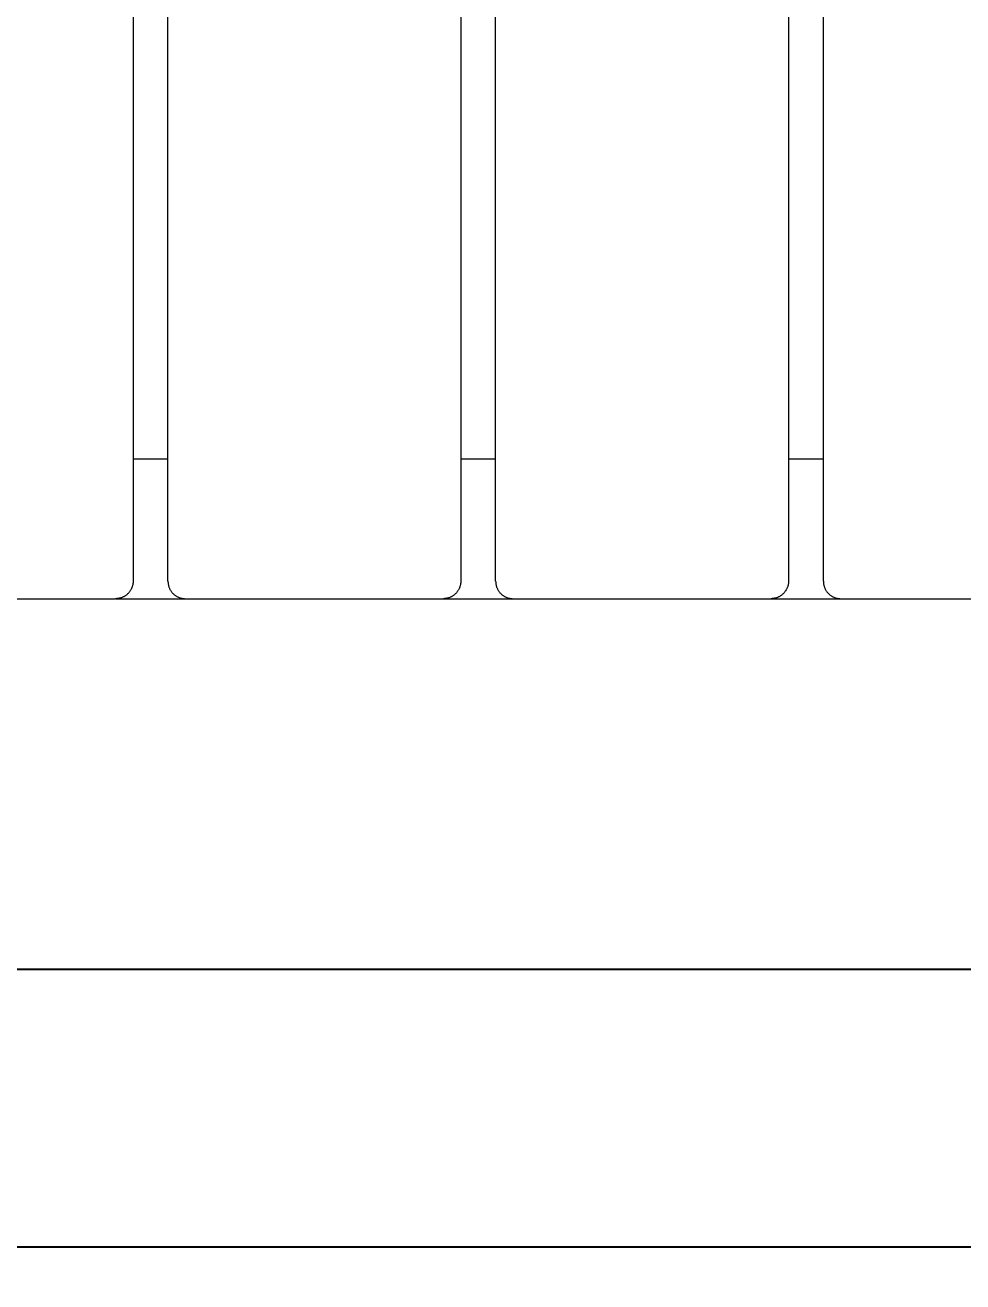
# Model space of a CAD drawing. Header units: millimetres. Extents: x -152 to 4236, y -557 to 2576.
# Drawn here: x 1532.3 to 1801.3, y 646 to 1006.5 of the extents above; entities that cross this region are included whole.
import ezdxf

# ---------------------------------------------------------------- set-up
doc = ezdxf.new("R2010")
doc.units = ezdxf.units.MM
doc.layers.add('ZANO_R', color=7, linetype='Continuous', lineweight=0)
doc.layers.add('ZANO_W', color=1, linetype='Continuous', lineweight=0)
doc.styles.add('Arial', font='arial.ttf')
doc.styles.get("Standard").update_dxf_attribs({"font": 'ARIALUNI.TTF'})
doc.dimstyles.new('pl i ang', dxfattribs={"dimtxt": 50, "dimasz": 50, "dimexe": 1.25, "dimexo": 0.625, "dimgap": 10, "dimtad": 1, "dimtoh": 1, "dimtxsty": 'Standard', "dimcen": 2.5, "dimclrd": 1, "dimclre": 1, "dimclrt": 1, "dimadec": 0, "dimazin": 0, "dimtfac": 1, "dimtmove": 0, "dimatfit": 3, "dimfxl": 1, "dimarcsym": 1})

# ---------------------------------------------------------------- blocks, each defined once
blk = doc.blocks.new('*D445')
at = {"layer": 'ZANO_W', "color": 1, "lineweight": -2}
for p, q in [((107.3, 841.99), (107.3, 646.03)), ((1995.3, 841.99), (1995.3, 646.03)), ((147.3, 656.03), (1955.3, 656.03))]:
    blk.add_line(p, q, dxfattribs=at)
at = {"layer": 'ZANO_W', "color": 1}
for points in [[(147.3, 662.69), (147.3, 649.36), (107.3, 656.03)], [(1955.3, 649.36), (1955.3, 662.69), (1995.3, 656.03)]]:
    blk.add_solid(points, dxfattribs=at)
at = {"layer": 'ZANO_W', "color": 1, "insert": (1051.3, 686.45), "char_height": 40, "attachment_point": 5, "style": 'Arial'}
blk.add_mtext('1888', dxfattribs=at)
blk = doc.blocks.new('*D446')
at = {"layer": 'ZANO_W', "color": 1, "lineweight": -2}
for p, q in [((153.3, 841.99), (153.3, 725.72)), ((1949.3, 841.99), (1949.3, 725.72)), ((193.3, 735.72), (1909.3, 735.72))]:
    blk.add_line(p, q, dxfattribs=at)
at = {"layer": 'ZANO_W', "color": 1}
for points in [[(193.3, 742.39), (193.3, 729.05), (153.3, 735.72)], [(1909.3, 729.05), (1909.3, 742.39), (1949.3, 735.72)]]:
    blk.add_solid(points, dxfattribs=at)
at = {"layer": 'ZANO_W', "color": 1, "insert": (1051.3, 766.14), "char_height": 40, "attachment_point": 5, "style": 'Arial'}
blk.add_mtext('1796', dxfattribs=at)

msp = doc.modelspace()

# ---------------------------------------------------------------- linework, layer by layer
at = {"layer": 'ZANO_R'}
for p, q in [((1563.3, 1286.99), (1563.3, 846.99)), ((1573.3, 846.99), (1573.3, 1286.99)), ((1657.3, 1286.99), (1657.3, 846.99)), ((1667.3, 846.99), (1667.3, 1286.99)), ((1751.3, 1286.99), (1751.3, 846.99)), ((1761.3, 846.99), (1761.3, 1286.99)), ((1573.3, 881.99), (1563.3, 881.99)), ((1667.3, 881.99), (1657.3, 881.99)), ((1761.3, 881.99), (1751.3, 881.99)), ((1561.96, 843.58), (1561.84, 843.46)), ((1562.07, 843.71), (1561.96, 843.58)), ((1562.18, 843.84), (1562.07, 843.71)), ((1562.29, 843.97), (1562.18, 843.84)), ((1562.39, 844.11), (1562.29, 843.97)), ((1562.49, 844.25), (1562.39, 844.11)), ((1562.58, 844.39), (1562.49, 844.25)), ((1562.66, 844.54), (1562.58, 844.39)), ((1562.74, 844.69), (1562.66, 844.54)), ((1562.82, 844.84), (1562.74, 844.69)), ((1562.89, 845), (1562.82, 844.84)), ((1562.96, 845.16), (1562.89, 845)), ((1563.02, 845.32), (1562.96, 845.16)), ((1563.07, 845.48), (1563.02, 845.32)), ((1563.12, 845.64), (1563.07, 845.48)), ((1563.16, 845.81), (1563.12, 845.64)), ((1563.2, 845.97), (1563.16, 845.81)), ((1563.23, 846.14), (1563.2, 845.97)), ((1563.26, 846.31), (1563.23, 846.14)), ((1563.28, 846.48), (1563.26, 846.31)), ((1563.29, 846.65), (1563.28, 846.48)), ((1563.3, 846.82), (1563.29, 846.65)), ((1563.3, 846.99), (1563.3, 846.82)), ((1573.3, 846.99), (1573.31, 846.82)), ((1573.31, 846.82), (1573.32, 846.65)), ((1573.32, 846.65), (1573.33, 846.48)), ((1573.33, 846.48), (1573.35, 846.31)), ((1573.35, 846.31), (1573.38, 846.14)), ((1573.38, 846.14), (1573.41, 845.97)), ((1573.41, 845.97), (1573.45, 845.81)), ((1573.45, 845.81), (1573.49, 845.64)), ((1573.49, 845.64), (1573.54, 845.48)), ((1573.54, 845.48), (1573.59, 845.32)), ((1573.59, 845.32), (1573.65, 845.16)), ((1573.65, 845.16), (1573.72, 845)), ((1573.72, 845), (1573.79, 844.84)), ((1573.79, 844.84), (1573.86, 844.69)), ((1573.86, 844.69), (1573.95, 844.54)), ((1573.95, 844.54), (1574.03, 844.39)), ((1574.03, 844.39), (1574.12, 844.25)), ((1574.12, 844.25), (1574.22, 844.11)), ((1574.22, 844.11), (1574.32, 843.97)), ((1574.32, 843.97), (1574.43, 843.84)), ((1574.43, 843.84), (1574.54, 843.71)), ((1574.54, 843.71), (1574.65, 843.58)), ((1574.65, 843.58), (1574.77, 843.46)), ((1655.96, 843.58), (1655.84, 843.46)), ((1656.07, 843.71), (1655.96, 843.58)), ((1656.18, 843.84), (1656.07, 843.71)), ((1656.29, 843.97), (1656.18, 843.84)), ((1656.39, 844.11), (1656.29, 843.97)), ((1656.49, 844.25), (1656.39, 844.11)), ((1656.58, 844.39), (1656.49, 844.25)), ((1656.66, 844.54), (1656.58, 844.39)), ((1656.74, 844.69), (1656.66, 844.54)), ((1656.82, 844.84), (1656.74, 844.69)), ((1656.89, 845), (1656.82, 844.84)), ((1656.96, 845.16), (1656.89, 845)), ((1657.02, 845.32), (1656.96, 845.16)), ((1657.07, 845.48), (1657.02, 845.32)), ((1657.12, 845.64), (1657.07, 845.48)), ((1657.16, 845.81), (1657.12, 845.64)), ((1657.2, 845.97), (1657.16, 845.81)), ((1657.23, 846.14), (1657.2, 845.97)), ((1657.26, 846.31), (1657.23, 846.14)), ((1657.28, 846.48), (1657.26, 846.31)), ((1657.29, 846.65), (1657.28, 846.48)), ((1657.3, 846.82), (1657.29, 846.65)), ((1657.3, 846.99), (1657.3, 846.82)), ((1667.3, 846.99), (1667.31, 846.82)), ((1667.31, 846.82), (1667.32, 846.65)), ((1667.32, 846.65), (1667.33, 846.48)), ((1667.33, 846.48), (1667.35, 846.31)), ((1667.35, 846.31), (1667.38, 846.14)), ((1667.38, 846.14), (1667.41, 845.97)), ((1667.41, 845.97), (1667.45, 845.81)), ((1667.45, 845.81), (1667.49, 845.64)), ((1667.49, 845.64), (1667.54, 845.48)), ((1667.54, 845.48), (1667.59, 845.32)), ((1667.59, 845.32), (1667.65, 845.16)), ((1667.65, 845.16), (1667.72, 845)), ((1667.72, 845), (1667.79, 844.84)), ((1667.79, 844.84), (1667.86, 844.69)), ((1667.86, 844.69), (1667.95, 844.54)), ((1667.95, 844.54), (1668.03, 844.39)), ((1668.03, 844.39), (1668.12, 844.25)), ((1668.12, 844.25), (1668.22, 844.11)), ((1668.22, 844.11), (1668.32, 843.97)), ((1668.32, 843.97), (1668.43, 843.84)), ((1668.43, 843.84), (1668.54, 843.71)), ((1668.54, 843.71), (1668.65, 843.58)), ((1668.65, 843.58), (1668.77, 843.46)), ((1749.96, 843.58), (1749.84, 843.46)), ((1750.07, 843.71), (1749.96, 843.58)), ((1750.18, 843.84), (1750.07, 843.71)), ((1750.29, 843.97), (1750.18, 843.84)), ((1750.39, 844.11), (1750.29, 843.97)), ((1750.49, 844.25), (1750.39, 844.11)), ((1750.58, 844.39), (1750.49, 844.25)), ((1750.66, 844.54), (1750.58, 844.39)), ((1750.74, 844.69), (1750.66, 844.54)), ((1750.82, 844.84), (1750.74, 844.69)), ((1750.89, 845), (1750.82, 844.84)), ((1750.96, 845.16), (1750.89, 845)), ((1751.02, 845.32), (1750.96, 845.16)), ((1751.07, 845.48), (1751.02, 845.32)), ((1751.12, 845.64), (1751.07, 845.48)), ((1751.16, 845.81), (1751.12, 845.64)), ((1751.2, 845.97), (1751.16, 845.81)), ((1751.23, 846.14), (1751.2, 845.97)), ((1751.26, 846.31), (1751.23, 846.14)), ((1751.28, 846.48), (1751.26, 846.31)), ((1751.29, 846.65), (1751.28, 846.48)), ((1751.3, 846.82), (1751.29, 846.65)), ((1751.3, 846.99), (1751.3, 846.82)), ((1761.3, 846.99), (1761.31, 846.82)), ((1761.31, 846.82), (1761.32, 846.65)), ((1761.32, 846.65), (1761.33, 846.48)), ((1761.33, 846.48), (1761.35, 846.31)), ((1761.35, 846.31), (1761.38, 846.14)), ((1761.38, 846.14), (1761.41, 845.97)), ((1761.41, 845.97), (1761.45, 845.81)), ((1761.45, 845.81), (1761.49, 845.64)), ((1761.49, 845.64), (1761.54, 845.48)), ((1761.54, 845.48), (1761.59, 845.32)), ((1761.59, 845.32), (1761.65, 845.16)), ((1761.65, 845.16), (1761.72, 845)), ((1761.72, 845), (1761.79, 844.84)), ((1761.79, 844.84), (1761.86, 844.69)), ((1761.86, 844.69), (1761.95, 844.54)), ((1761.95, 844.54), (1762.03, 844.39)), ((1762.03, 844.39), (1762.12, 844.25)), ((1762.12, 844.25), (1762.22, 844.11)), ((1762.22, 844.11), (1762.32, 843.97)), ((1762.32, 843.97), (1762.43, 843.84)), ((1762.43, 843.84), (1762.54, 843.71)), ((1762.54, 843.71), (1762.65, 843.58)), ((1762.65, 843.58), (1762.77, 843.46)), ((1484.3, 841.99), (1558.3, 841.99)), ((1558.48, 841.99), (1558.3, 841.99)), ((1558.42, 841.99), (1578.19, 841.99)), ((1558.65, 842), (1558.48, 841.99)), ((1558.82, 842.02), (1558.65, 842)), ((1558.99, 842.04), (1558.82, 842.02)), ((1559.15, 842.06), (1558.99, 842.04)), ((1559.32, 842.1), (1559.15, 842.06)), ((1559.49, 842.13), (1559.32, 842.1)), ((1559.65, 842.18), (1559.49, 842.13)), ((1559.82, 842.23), (1559.65, 842.18)), ((1559.98, 842.28), (1559.82, 842.23)), ((1560.14, 842.34), (1559.98, 842.28)), ((1560.3, 842.41), (1560.14, 842.34)), ((1560.45, 842.48), (1560.3, 842.41)), ((1560.6, 842.55), (1560.45, 842.48)), ((1560.75, 842.63), (1560.6, 842.55)), ((1560.9, 842.72), (1560.75, 842.63)), ((1561.05, 842.81), (1560.9, 842.72)), ((1561.19, 842.91), (1561.05, 842.81)), ((1561.33, 843.01), (1561.19, 842.91)), ((1561.46, 843.11), (1561.33, 843.01)), ((1561.59, 843.22), (1561.46, 843.11)), ((1561.72, 843.34), (1561.59, 843.22)), ((1561.84, 843.46), (1561.72, 843.34)), ((1574.77, 843.46), (1574.89, 843.34)), ((1574.89, 843.34), (1575.02, 843.22)), ((1575.02, 843.22), (1575.15, 843.11)), ((1575.15, 843.11), (1575.28, 843.01)), ((1575.28, 843.01), (1575.42, 842.91)), ((1575.42, 842.91), (1575.56, 842.81)), ((1575.56, 842.81), (1575.71, 842.72)), ((1575.71, 842.72), (1575.85, 842.63)), ((1575.85, 842.63), (1576, 842.55)), ((1576, 842.55), (1576.16, 842.48)), ((1576.16, 842.48), (1576.31, 842.41)), ((1576.31, 842.41), (1576.47, 842.34)), ((1576.47, 842.34), (1576.63, 842.28)), ((1576.63, 842.28), (1576.79, 842.23)), ((1576.79, 842.23), (1576.96, 842.18)), ((1576.96, 842.18), (1577.12, 842.13)), ((1577.12, 842.13), (1577.29, 842.1)), ((1577.29, 842.1), (1577.45, 842.06)), ((1577.45, 842.06), (1577.62, 842.04)), ((1577.62, 842.04), (1577.79, 842.02)), ((1577.79, 842.02), (1577.96, 842)), ((1577.96, 842), (1578.13, 841.99)), ((1578.13, 841.99), (1578.3, 841.99)), ((1578.3, 841.99), (1652.3, 841.99)), ((1652.48, 841.99), (1652.3, 841.99)), ((1652.42, 841.99), (1672.19, 841.99)), ((1652.65, 842), (1652.48, 841.99)), ((1652.82, 842.02), (1652.65, 842)), ((1652.99, 842.04), (1652.82, 842.02)), ((1653.15, 842.06), (1652.99, 842.04)), ((1653.32, 842.1), (1653.15, 842.06)), ((1653.49, 842.13), (1653.32, 842.1)), ((1653.65, 842.18), (1653.49, 842.13)), ((1653.82, 842.23), (1653.65, 842.18)), ((1653.98, 842.28), (1653.82, 842.23)), ((1654.14, 842.34), (1653.98, 842.28)), ((1654.3, 842.41), (1654.14, 842.34)), ((1654.45, 842.48), (1654.3, 842.41)), ((1654.6, 842.55), (1654.45, 842.48)), ((1654.75, 842.63), (1654.6, 842.55)), ((1654.9, 842.72), (1654.75, 842.63)), ((1655.05, 842.81), (1654.9, 842.72)), ((1655.19, 842.91), (1655.05, 842.81)), ((1655.33, 843.01), (1655.19, 842.91)), ((1655.46, 843.11), (1655.33, 843.01)), ((1655.59, 843.22), (1655.46, 843.11)), ((1655.72, 843.34), (1655.59, 843.22)), ((1655.84, 843.46), (1655.72, 843.34)), ((1668.77, 843.46), (1668.89, 843.34)), ((1668.89, 843.34), (1669.02, 843.22)), ((1669.02, 843.22), (1669.15, 843.11)), ((1669.15, 843.11), (1669.28, 843.01)), ((1669.28, 843.01), (1669.42, 842.91)), ((1669.42, 842.91), (1669.56, 842.81)), ((1669.56, 842.81), (1669.71, 842.72)), ((1669.71, 842.72), (1669.85, 842.63)), ((1669.85, 842.63), (1670, 842.55)), ((1670, 842.55), (1670.16, 842.48)), ((1670.16, 842.48), (1670.31, 842.41)), ((1670.31, 842.41), (1670.47, 842.34)), ((1670.47, 842.34), (1670.63, 842.28)), ((1670.63, 842.28), (1670.79, 842.23)), ((1670.79, 842.23), (1670.96, 842.18)), ((1670.96, 842.18), (1671.12, 842.13)), ((1671.12, 842.13), (1671.29, 842.1)), ((1671.29, 842.1), (1671.45, 842.06)), ((1671.45, 842.06), (1671.62, 842.04)), ((1671.62, 842.04), (1671.79, 842.02)), ((1671.79, 842.02), (1671.96, 842)), ((1671.96, 842), (1672.13, 841.99)), ((1672.13, 841.99), (1672.3, 841.99)), ((1672.3, 841.99), (1746.3, 841.99)), ((1746.48, 841.99), (1746.3, 841.99)), ((1746.42, 841.99), (1766.19, 841.99)), ((1746.65, 842), (1746.48, 841.99)), ((1746.82, 842.02), (1746.65, 842)), ((1746.99, 842.04), (1746.82, 842.02)), ((1747.15, 842.06), (1746.99, 842.04)), ((1747.32, 842.1), (1747.15, 842.06)), ((1747.49, 842.13), (1747.32, 842.1)), ((1747.65, 842.18), (1747.49, 842.13)), ((1747.82, 842.23), (1747.65, 842.18)), ((1747.98, 842.28), (1747.82, 842.23)), ((1748.14, 842.34), (1747.98, 842.28)), ((1748.3, 842.41), (1748.14, 842.34)), ((1748.45, 842.48), (1748.3, 842.41)), ((1748.6, 842.55), (1748.45, 842.48)), ((1748.75, 842.63), (1748.6, 842.55)), ((1748.9, 842.72), (1748.75, 842.63)), ((1749.05, 842.81), (1748.9, 842.72)), ((1749.19, 842.91), (1749.05, 842.81)), ((1749.33, 843.01), (1749.19, 842.91)), ((1749.46, 843.11), (1749.33, 843.01)), ((1749.59, 843.22), (1749.46, 843.11)), ((1749.72, 843.34), (1749.59, 843.22)), ((1749.84, 843.46), (1749.72, 843.34)), ((1762.77, 843.46), (1762.89, 843.34)), ((1762.89, 843.34), (1763.02, 843.22)), ((1763.02, 843.22), (1763.15, 843.11)), ((1763.15, 843.11), (1763.28, 843.01)), ((1763.28, 843.01), (1763.42, 842.91)), ((1763.42, 842.91), (1763.56, 842.81)), ((1763.56, 842.81), (1763.71, 842.72)), ((1763.71, 842.72), (1763.85, 842.63)), ((1763.85, 842.63), (1764, 842.55)), ((1764, 842.55), (1764.16, 842.48)), ((1764.16, 842.48), (1764.31, 842.41)), ((1764.31, 842.41), (1764.47, 842.34)), ((1764.47, 842.34), (1764.63, 842.28)), ((1764.63, 842.28), (1764.79, 842.23)), ((1764.79, 842.23), (1764.96, 842.18)), ((1764.96, 842.18), (1765.12, 842.13)), ((1765.12, 842.13), (1765.29, 842.1)), ((1765.29, 842.1), (1765.45, 842.06)), ((1765.45, 842.06), (1765.62, 842.04)), ((1765.62, 842.04), (1765.79, 842.02)), ((1765.79, 842.02), (1765.96, 842)), ((1765.96, 842), (1766.13, 841.99)), ((1766.13, 841.99), (1766.3, 841.99)), ((1766.3, 841.99), (1840.3, 841.99))]:
    msp.add_line(p, q, dxfattribs=at)

# ---------------------------------------------------------------- dimensions: what is measured, and where the dimension line sits
at = {"layer": 'ZANO_W'}
for base, p1, p2, picture, middle in [((1995.3, 656.03), (107.3, 851.99), (1995.3, 851.99), '*D445', (1051.3, 686.45)), ((1949.3, 735.72), (153.3, 851.99), (1949.3, 851.99), '*D446', (1051.3, 766.14))]:
    dim = msp.add_linear_dim(base=base, p1=p1, p2=p2, dimstyle='pl i ang', override={"dimtxt": 40, "dimasz": 40, "dimexe": 10, "dimexo": 10, "dimtoh": 0, "dimdec": 0, "dimtxsty": 'Arial', "dimtdec": 0, "dimtmove": 1}, dxfattribs=at)
    dim.commit()
    dim.dimension.update_dxf_attribs({"geometry": picture, "text_midpoint": middle})

doc.saveas('drawing.dxf')
